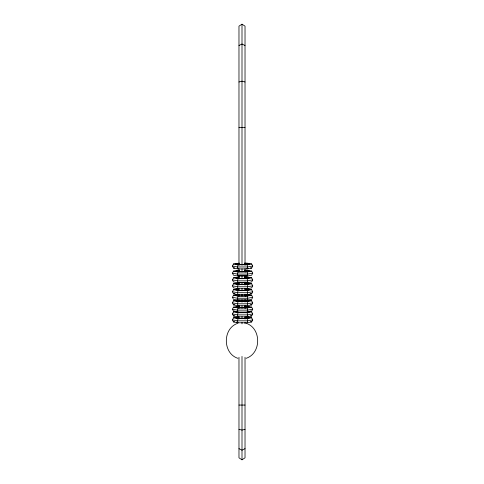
<?xml version="1.0" encoding="UTF-8"?>
<svg xmlns="http://www.w3.org/2000/svg" width="484" height="484" viewBox="0 0 484 484"><rect width="100%" height="100%" fill="white"/><g stroke="black" fill="none" stroke-linecap="round" stroke-linejoin="round"><path stroke-width="0.73" d="M251.662 263.974L247.124 264.808L238.037 264.808L237.511 266.962L238.037 268.923L247.124 268.923L251.662 268.088L252.715 266.031L251.662 263.974L247.124 263.139L244.329 263.139M251.662 271.101L247.124 271.935L238.037 271.935L237.511 274.089L238.037 276.049L247.124 276.049L251.662 275.214L252.715 273.157L251.662 271.101L247.124 270.266L244.329 270.266M251.662 277.834L247.124 278.669L238.037 278.669L237.511 280.823L238.037 282.783L247.124 282.783L251.662 281.948L252.715 279.891L251.662 277.834L247.124 276.993L244.329 276.993M251.662 283.769L247.124 284.61L238.037 284.61L237.511 286.764L238.037 288.724L247.124 288.724L251.662 287.883L252.715 285.826L251.662 283.769L247.124 282.934L244.329 282.934M251.662 289.71L247.124 290.545L238.037 290.545L237.511 292.699L238.037 294.659L247.124 294.659L251.662 293.824L252.715 291.767L251.662 289.71L247.124 288.875M251.662 295.252L247.124 296.093L238.037 296.093L237.511 298.247L238.037 300.207L247.124 300.207L251.662 299.372L252.715 297.309L251.662 295.252L247.772 294.538M245.727 264.766L246.072 263.332L249.569 263.974L246.072 264.615L239.084 264.615L235.593 263.974L239.084 263.332M251.662 300.8L247.124 301.635L238.037 301.635L237.511 303.789L238.037 305.749L247.124 305.749L251.662 304.914L252.715 302.857L251.662 300.8L247.124 299.959M245.727 271.893L246.072 270.459L249.569 271.101L246.072 271.742L239.084 271.742L235.593 271.101L239.084 270.459M251.662 307.134L247.124 307.969L238.037 307.969L237.511 310.123L238.037 312.083L247.124 312.083L251.662 311.248L252.715 309.191L251.662 307.134L247.124 306.299L244.329 306.299M245.727 278.627L246.072 277.187L249.569 277.834L246.072 278.475L239.084 278.475L235.593 277.834L239.084 277.187M251.662 311.884L247.124 312.718L238.037 312.718L237.511 314.878L238.037 316.839L247.124 316.839L251.662 315.998L252.715 313.941L251.662 311.884L249.066 311.406M245.727 284.562L246.072 283.128L249.569 283.769L246.072 284.417L239.084 284.417L235.593 283.769L239.084 283.128M251.662 317.825L247.124 318.66L238.037 318.66L237.511 320.813L238.037 322.774L247.124 322.774L251.662 321.939L252.715 319.882L251.662 317.825L247.124 316.99M245.727 290.503L246.072 289.069L249.569 289.71L246.072 290.352L239.084 290.352L235.593 289.71L239.084 289.069M245.727 296.045L246.072 294.611L249.569 295.252L246.072 295.899L239.084 295.899L235.593 295.252L239.084 294.611M245.727 301.592L246.072 300.153L249.569 300.8L246.072 301.441L239.084 301.441L235.593 300.8L239.084 300.153M245.727 307.927L246.072 306.493L249.569 307.134L246.072 307.776L239.084 307.776L235.593 307.134L239.084 306.493M245.727 318.617L246.072 317.183L249.569 317.825L246.072 318.466L239.084 318.466L235.593 317.825L239.084 317.183M247.124 268.923L247.645 266.962L247.124 264.808M247.124 276.049L247.645 274.089L247.124 271.935M247.124 282.783L247.645 280.823L247.124 278.669M247.124 288.724L247.645 286.764L247.124 284.61M247.124 294.659L247.645 292.699L247.124 290.545M247.124 300.207L247.645 298.247L247.124 296.093M247.124 305.749L247.645 303.789L247.124 301.635M247.124 312.083L247.645 310.123L247.124 307.969M247.124 316.839L247.645 314.878L247.124 312.718M247.124 322.774L247.645 320.813L247.124 318.66M238.037 268.923L233.494 268.088L232.447 266.031L233.494 263.974L239.435 263.139M238.037 276.049L233.494 275.214L232.447 273.157L233.494 271.101L239.435 270.266M238.037 282.783L233.494 281.948L232.447 279.891L233.494 277.834L239.435 276.993M238.037 288.724L233.494 287.883L232.447 285.826L233.494 283.769L239.435 282.934M238.037 294.659L233.494 293.824L232.447 291.767L233.494 289.71L238.037 288.875M238.037 300.207L233.494 299.372L232.447 297.309L233.494 295.252L237.39 294.538M238.037 305.749L233.494 304.914L232.447 302.857L233.494 300.8L238.037 299.959M238.037 312.083L233.494 311.248L232.447 309.191L233.494 307.134L239.435 306.299M238.037 316.839L233.494 315.998L232.447 313.941L233.494 311.884L236.089 311.406M238.037 322.774L233.494 321.939L232.447 319.882L233.494 317.825L238.037 316.99M238.975 357.252L238.975 457.828L242 459.8L245.025 457.828L245.025 357.252M245.025 265.159L245.025 26.136L242 24.2L238.975 26.136L238.975 265.286M245.025 448.632L242 450.223L238.975 448.632M238.975 45.538L242 43.983L245.025 45.538M237.898 323.251C222.471 328.182 222.471 353.393 237.898 358.323M246.102 358.323C261.529 353.393 261.529 328.182 246.102 323.251M238.975 81.996L242 81.155L245.025 81.996M245.025 429.32L242 430.094L238.975 429.32M233.494 268.088L234.794 267.852M252.715 266.031L247.645 266.962L237.511 266.962L232.447 266.031M246.773 268.602L248.171 268.348M252.715 273.157L247.645 274.089L237.511 274.089L232.447 273.157M247.469 275.602L237.686 275.602M252.715 279.891L247.645 280.823L237.511 280.823L232.447 279.891M252.715 285.826L247.645 286.764L237.511 286.764L232.447 285.826M233.494 293.824L234.794 293.588M252.715 291.767L247.645 292.699L237.511 292.699L232.447 291.767M252.715 297.309L247.645 298.247L237.511 298.247L232.447 297.309M233.494 304.914L234.794 304.672M252.715 302.857L247.645 303.789L237.511 303.789L232.447 302.857M233.494 311.248L234.794 311.012M237.686 311.502L235.593 311.884L239.084 312.531L246.072 312.531L249.569 311.884L247.469 311.502M252.715 309.191L247.645 310.123L237.511 310.123L232.447 309.191M233.494 315.998L234.794 315.762M252.715 313.941L247.645 314.878L237.511 314.878L232.447 313.941M246.773 316.518L248.171 316.258M233.494 321.939L234.794 321.703M252.715 319.882L247.645 320.813L237.511 320.813L232.447 319.882M238.975 405.06L245.025 405.06M245.025 127.625L238.975 127.625M244.674 263.332L246.072 263.332M244.674 270.459L246.072 270.459M244.674 277.187L246.072 277.187M239.084 282.589L246.072 282.589M244.674 283.128L246.072 283.128M244.674 289.069L246.072 289.069M239.084 300.013L246.072 300.013M244.674 306.493L246.072 306.493M244.674 317.183L246.072 317.183M233.494 263.974L238.037 264.808M250.367 267.852L251.662 268.088M233.494 271.101L238.037 271.935M233.494 277.834L238.037 278.669M233.494 283.769L238.037 284.61M233.494 289.71L238.037 290.545M250.367 293.588L251.662 293.824M233.494 295.252L238.037 296.093M233.494 300.8L238.037 301.635M250.367 304.672L251.662 304.914M233.494 307.134L238.037 307.969M250.367 311.012L251.662 311.248M233.494 311.884L238.037 312.718M250.367 315.762L251.662 315.998M233.494 317.825L238.037 318.66M250.367 321.703L251.662 321.939M236.289 322.066L237.686 322.326M245.025 268.535L245.025 271.929M245.025 275.311L245.025 278.705M245.025 282.087L245.025 285.167M245.025 288.488L245.025 290.745M245.025 294.212L245.025 296.014M245.025 299.487L245.025 302.034M245.025 305.422L245.025 308.435M245.025 316.711L245.025 319.083M245.025 322.29L245.025 323.748M242 24.2L242 265.117M242 268.844L242 271.917M242 275.632L242 278.717M242 282.426L242 284.767M242 288.458L242 290.811M242 294.496L242 296.099M242 299.777L242 302.143M242 305.815L242 308.187M242 316.5L242 318.768M242 322.429L242 323.856M242 356.406L242 459.8M238.975 268.535L238.975 272.087M238.975 275.311L238.975 278.887M238.975 282.087L238.975 285.1M238.975 288.706L238.975 290.969M238.975 294.744L238.975 296.256M238.975 300.032L238.975 301.665M238.975 305.319L238.975 308.441M238.975 316.651L238.975 318.98"/></g></svg>
